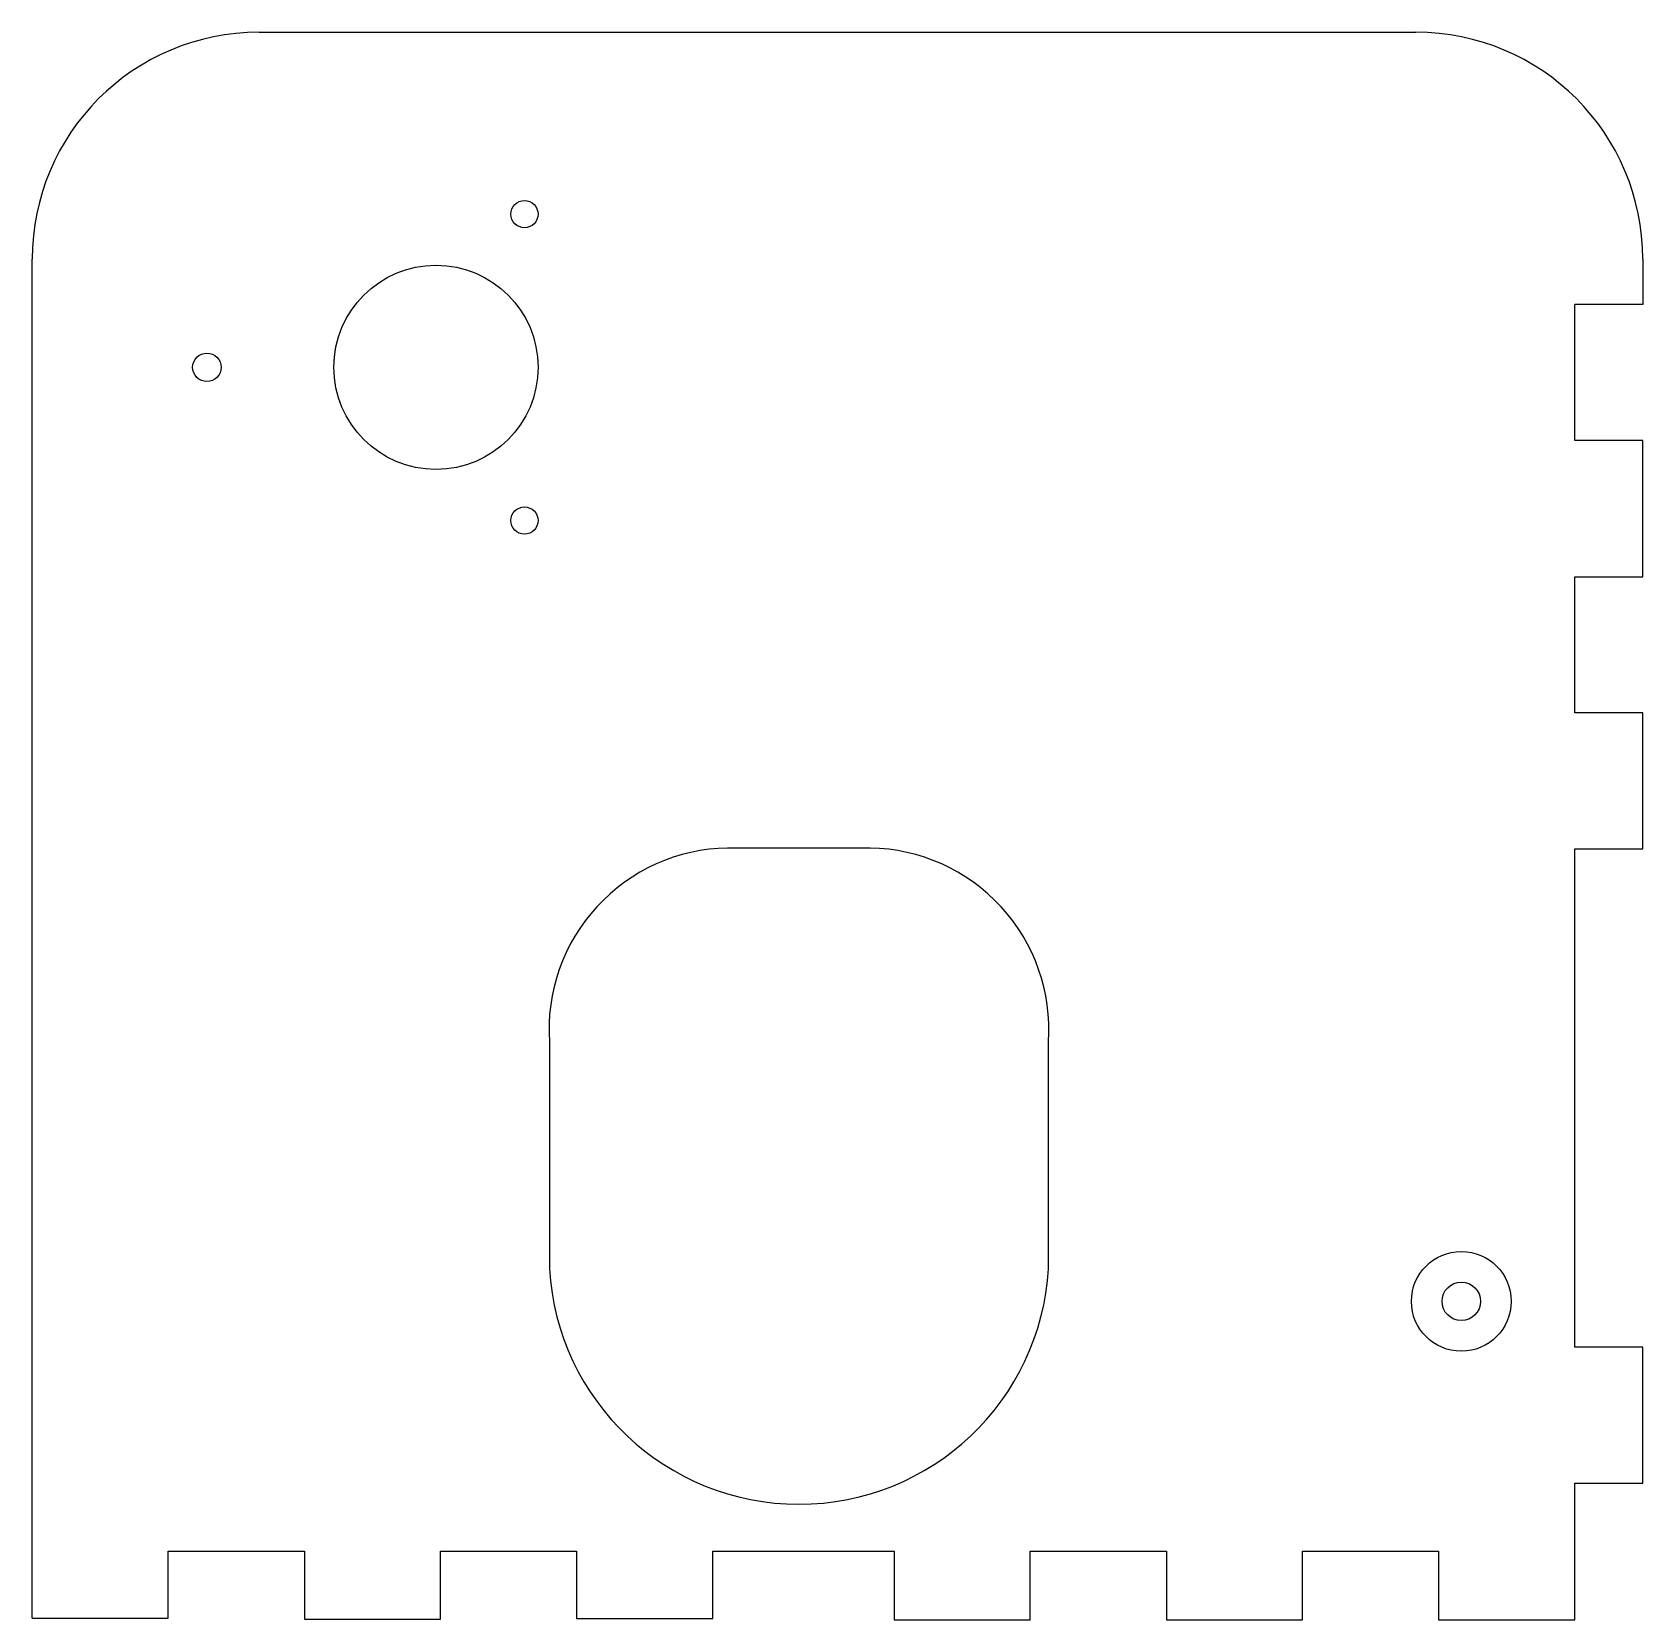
# Model space of a CAD drawing. Header units: millimetres. Extents: x -170 to 185, y -177 to 173.
import ezdxf

# ---------------------------------------------------------------- set-up
doc = ezdxf.new("R2010")
doc.units = ezdxf.units.MM

msp = doc.modelspace()

# ---------------------------------------------------------------- linework, layer by layer
at = {"color": 7, "linetype": 'Continuous', "lineweight": 25}
for p, q in [((-120, 172.71), (135, 172.71)), ((-170, -176.8), (-170, 122.71)), ((185, 122.71), (185, 112.71)), ((185, 112.71), (170, 112.71)), ((170, 82.71), (170, 112.71)), ((185, 82.71), (170, 82.71)), ((185, 52.71), (185, 82.71)), ((170, 52.71), (185, 52.71)), ((170, 22.71), (170, 52.71)), ((185, 22.71), (170, 22.71)), ((185, -7.29), (185, 22.71)), ((14.73, -7.1), (-16.72, -7.1)), ((170, -7.29), (185, -7.29)), ((170, -117.09), (170, -7.29)), ((-56, -49.8), (-56, -99.8)), ((54, -99.8), (54, -49.8)), ((185, -117.09), (170, -117.09)), ((185, -147.09), (185, -117.09)), ((170, -147.09), (185, -147.09)), ((170, -177.17), (170, -147.09)), ((-140, -162.09), (-110, -162.09)), ((-140, -176.8), (-140, -162.09)), ((-110, -162.09), (-110, -177.03)), ((-80, -162.09), (-50, -162.09)), ((-80, -177.03), (-80, -162.09)), ((-50, -162.09), (-50, -176.87)), ((-20, -162.09), (20, -162.09)), ((-20, -176.87), (-20, -162.09)), ((20, -162.09), (20, -177.17)), ((50, -162.09), (80, -162.09)), ((50, -177.17), (50, -162.09)), ((80, -162.09), (80, -177.18)), ((110, -162.09), (140, -162.09)), ((110, -177.18), (110, -162.09)), ((140, -162.09), (140, -177.17)), ((-170, -176.8), (-140, -176.8)), ((-110, -177.03), (-80, -177.03)), ((-50, -176.87), (-20, -176.87)), ((20, -177.17), (50, -177.17)), ((80, -177.18), (110, -177.18)), ((140, -177.17), (170, -177.17))]:
    msp.add_line(p, q, dxfattribs=at)
for centre, radius in [((-61.5, 132.62), 3), ((-81, 98.85), 22.5), ((-131.5, 98.85), 3.14), ((-61.5, 65.08), 3), ((145, -107), 11), ((145, -107), 11), ((145, -107), 4.25)]:
    msp.add_circle(centre, radius, dxfattribs=at)
for centre, radius, start, end in [((-120, 122.71), 50, 90, 180), ((135, 122.71), 50, 0, 90), ((-16.09, -47.1), 40, 90.9107, 183.8764), ((14.1, -47.1), 40, 356.1236, 89.0893), ((-1, -96.63), 55.09, 183.2993, 356.7007)]:
    msp.add_arc(centre, radius, start, end, dxfattribs=at)

doc.saveas('drawing.dxf')
